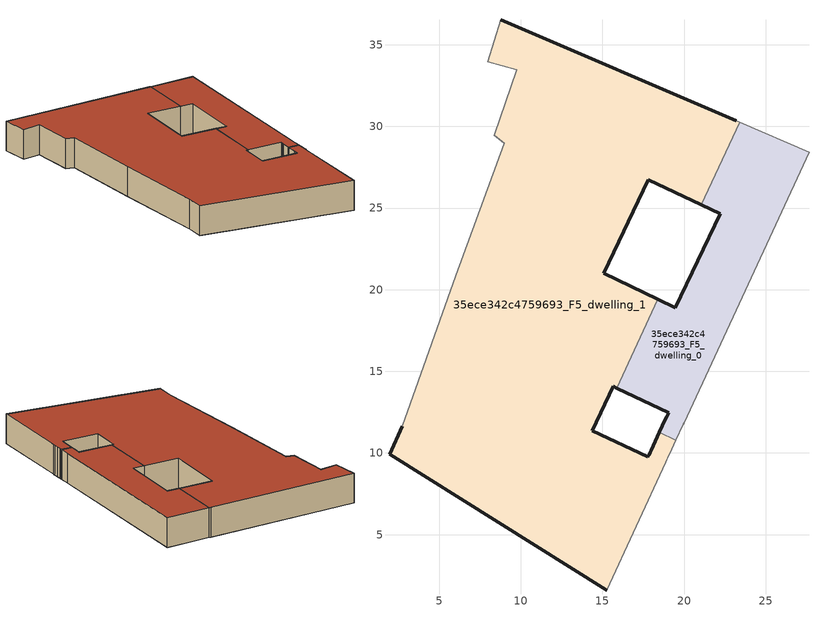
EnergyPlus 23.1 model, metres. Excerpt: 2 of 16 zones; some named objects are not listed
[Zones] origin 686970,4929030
35ece342c4759693_F5_dwelling_0
 floor to 35ece342c4759693_F4_dwelling_0 (EU_floor_Construction): 20,11.87 27.65,28.42 23.39,30.26 21.05,25.2 22.21,24.65 19.47,18.91 18.39,19.43 15.87,13.98 19.05,12.48 18.93,12.23 18.86,12.07 18.48,11.25 19.49,10.78 19.95,11.76 z15
 wall outside (EU_wall_Construction): 18.39,19.43 19.47,18.91 22.21,24.65 21.05,25.2 / 18.48,11.25 18.86,12.07 18.93,12.23 19.05,12.48 15.87,13.98 z15:18
 wall adiabatic (EU_wall_Construction): 23.39,30.26 27.65,28.42 20,11.87 19.95,11.76 19.49,10.78 z15:18
 wall to 35ece342c4759693_F5_dwelling_1 (EU_wall_Construction): 15.87,13.98 18.39,19.43 / 21.05,25.2 23.39,30.26 / 19.49,10.78 18.48,11.26 z15:18
 roof outside (EU_roof_Construction): 27.65,28.42 20,11.87 19.95,11.76 19.49,10.78 18.48,11.25 18.86,12.07 18.93,12.23 19.05,12.48 15.87,13.98 18.39,19.43 19.47,18.91 22.21,24.65 21.05,25.2 23.39,30.26 z18
35ece342c4759693_F5_dwelling_1
 floor to 35ece342c4759693_F4_dwelling_1 (EU_floor_Construction): 15.25,1.59 18.87,9.43 18.94,9.57 19,9.7 19.25,10.24 19.49,10.78 18.48,11.25 17.98,10.18 17.92,10.05 17.85,9.91 17.79,9.77 14.38,11.37 15.65,14.08 15.87,13.98 18.39,19.43 15.08,21.01 17.81,26.74 21.05,25.2 23.39,30.26 23.19,30.35 8.77,36.54 7.99,33.96 9.74,33.46 8.36,29.46 8.99,28.96 6.01,20.85 2.74,11.63 1.96,9.91 z15
 wall outside (EU_wall_Construction): 15.25,1.59 1.96,9.91 2.74,11.63 / 8.77,36.54 23.19,30.35 / 21.05,25.2 17.81,26.74 15.08,21.01 18.39,19.43 / 15.87,13.98 15.65,14.08 14.38,11.37 17.79,9.77 17.85,9.91 17.92,10.05 17.98,10.18 18.48,11.25 z15:18
 wall adiabatic (EU_wall_Construction): 19.49,10.78 19.37,10.51 19.25,10.24 19,9.7 18.94,9.57 18.87,9.43 15.25,1.59 / 2.74,11.63 6.01,20.85 8.99,28.96 8.36,29.46 9.74,33.46 7.99,33.96 8.77,36.54 / 23.19,30.35 23.39,30.26 z15:18
 roof outside (EU_roof_Construction): 23.19,30.35 23.39,30.26 21.05,25.2 17.81,26.74 15.08,21.01 18.39,19.43 15.87,13.98 15.65,14.08 14.38,11.37 17.79,9.77 17.85,9.91 17.92,10.05 17.98,10.18 18.48,11.25 19.49,10.78 19.25,10.24 19,9.7 18.94,9.57 18.87,9.43 15.25,1.59 1.96,9.91 2.74,11.63 6.01,20.85 8.99,28.96 8.36,29.46 9.74,33.46 7.99,33.96 8.77,36.54 z18
[Building]
EU S2 Campaign: North Axis=0; Terrain=City; Solar Distribution=FullExterior
[Site:Location]
Bologna: Latitude=44.5; Longitude=11.25; Time Zone=1; Elevation=37
[SizingPeriod:WeatherFileDays]
AnnualSizingPeriod: Begin Month=1; Begin Day of Month=1; End Month=12; End Day of Month=31; Day of Week for Start Day=Monday; Use Weather File Daylight Saving Period=No; Use Weather File Rain and Snow Indicators=No
[MATERIAL]
EU_InternalMass_Material: Roughness=MediumRough; Thickness=0.1; Conductivity=1; Density=1800; Specific Heat=900; Thermal Absorptance=0.9; Solar Absorptance=0.7; Visible Absorptance=0.7
[MATERIAL:NOMASS] Roughness=MediumRough; Thermal Absorptance=0.9; Solar Absorptance=0.7; Visible Absorptance=0.7
Name | Thermal Resistance
EU_wall_NoMass | 0.905828
EU_roof_NoMass | 0.37593
EU_floor_NoMass | 0.67114
[CONSTRUCTION]
EU_wall_Construction: EU_wall_NoMass
EU_roof_Construction: EU_roof_NoMass
EU_floor_Construction: EU_floor_NoMass
EU_InternalMass_Construction: EU_InternalMass_Material
[ZONE] Type=1; Multiplier=1; Ceiling Height=autocalculate; Floor Area=autocalculate; Part of Total Floor Area=Yes
Name | Volume
35ece342c4759693_F5_dwelling_0 | 231.387
35ece342c4759693_F5_dwelling_1 | 1082.19
[INTERNALMASS] Construction=EU_InternalMass_Construction
Name | Zone or ZoneList | Surface Area
35ece342c4759693_F5_dwelling_0_EU_InternalMass | 35ece342c4759693_F5_dwelling_0 | 77.1291
35ece342c4759693_F5_dwelling_1_EU_InternalMass | 35ece342c4759693_F5_dwelling_1 | 360.729
[OTHEREQUIPMENT] Fuel Type=Electricity; Design Level Calculation Method=Watts/Area; Power per Zone Floor Area=1; Fraction Latent=0; Fraction Radiant=0; Fraction Lost=0; Carbon Dioxide Generation Rate=0; EndUse Subcategory=EU_Step8_InternalGains
Name | Zone or ZoneList or Space or SpaceList | Schedule
EU_Step8_InternalGain_35ece342c4759693_F5_dwelling_0_f000 | 35ece342c4759693_F5_dwelling_0 | EU_Step8_GainSchedule_35ece342c4759693_F5_dwelling_0_f000
EU_Step8_InternalGain_35ece342c4759693_F5_dwelling_1_f000 | 35ece342c4759693_F5_dwelling_1 | EU_Step8_GainSchedule_35ece342c4759693_F5_dwelling_1_f000
[ZONEVENTILATION:DESIGNFLOWRATE] Schedule=EU_AlwaysOn; Design Flow Rate Calculation Method=AirChanges/Hour; Air Changes per Hour=0.73129; Ventilation Type=Natural; Fan Pressure Rise=0; Fan Total Efficiency=1; Constant Term Coefficient=1; Temperature Term Coefficient=0; Velocity Term Coefficient=0; Velocity Squared Term Coefficient=0; Minimum Indoor Temperature=-100; Maximum Indoor Temperature=100; Delta Temperature=-100; Minimum Outdoor Temperature=-100; Maximum Outdoor Temperature=100; Maximum Wind Speed=40
Name | Zone or ZoneList or Space or SpaceList
EU_ConstantAir_35ece342c4759693_F5_dwelling_0 | 35ece342c4759693_F5_dwelling_0
EU_ConstantAir_35ece342c4759693_F5_dwelling_1 | 35ece342c4759693_F5_dwelling_1
[HVACTEMPLATE:ZONE:IDEALLOADSAIRSYSTEM] System Availability Schedule=EU_AlwaysOn; Maximum Heating Supply Air Temperature=50; Minimum Cooling Supply Air Temperature=13; Maximum Heating Supply Air Humidity Ratio=0.0156; Minimum Cooling Supply Air Humidity Ratio=0.0077; Heating Limit=NoLimit; Cooling Limit=NoLimit; Heating Availability Schedule=EU_AlwaysOn; Cooling Availability Schedule=EU_CoolingOff; Dehumidification Control Type=ConstantSensibleHeatRatio; Cooling Sensible Heat Ratio=0.7; Dehumidification Setpoint=60; Humidification Control Type=None; Humidification Setpoint=30; Outdoor Air Method=None; Outdoor Air Flow Rate per Person=0.00944; Outdoor Air Flow Rate per Zone Floor Area=0; Outdoor Air Flow Rate per Zone=0; Demand Controlled Ventilation Type=None; Outdoor Air Economizer Type=NoEconomizer; Heat Recovery Type=None; Sensible Heat Recovery Effectiveness=0.7; Latent Heat Recovery Effectiveness=0.65
Name | Template Thermostat
35ece342c4759693_F5_dwelling_0 | EU_HeatOnly_35ece342c4759693_F5_dwelling_0
35ece342c4759693_F5_dwelling_1 | EU_HeatOnly_35ece342c4759693_F5_dwelling_1
[SIZING:ZONE] Zone Cooling Design Supply Air Temperature Input Method=SupplyAirTemperature; Zone Cooling Design Supply Air Temperature=13; Zone Heating Design Supply Air Temperature Input Method=SupplyAirTemperature; Zone Heating Design Supply Air Temperature=50; Zone Cooling Design Supply Air Humidity Ratio=0.008; Zone Heating Design Supply Air Humidity Ratio=0.008; Cooling Design Air Flow Method=DesignDay; Cooling Design Air Flow Rate=0; Cooling Minimum Air Flow per Zone Floor Area=0.000762; Cooling Minimum Air Flow=0; Cooling Minimum Air Flow Fraction=0.2; Heating Design Air Flow Method=DesignDay; Heating Design Air Flow Rate=0; Heating Maximum Air Flow per Zone Floor Area=0.002032; Heating Maximum Air Flow=0.141576; Heating Maximum Air Flow Fraction=0.3; Account for Dedicated Outdoor Air System=No; Dedicated Outdoor Air System Control Strategy=NeutralSupplyAir; Dedicated Outdoor Air Low Setpoint Temperature for Design=autosize; Dedicated Outdoor Air High Setpoint Temperature for Design=autosize; Zone Load Sizing Method=Sensible Load Only No Latent Load; Zone Latent Cooling Design Supply Air Humidity Ratio Input Method=HumidityRatioDifference; Zone Cooling Design Supply Air Humidity Ratio Difference=0.005; Zone Latent Heating Design Supply Air Humidity Ratio Input Method=HumidityRatioDifference; Zone Humidification Design Supply Air Humidity Ratio Difference=0.005
35ece342c4759693_F5_dwelling_0; 35ece342c4759693_F5_dwelling_1
[SCHEDULE:CONSTANT]
Name | Hourly Value
EU_AlwaysOn | 1
EU_CoolingOff | 0
[SCHEDULE:FILE] Column Number=1; Rows to Skip at Top=0; Number of Hours of Data=8760; Column Separator=Comma; Interpolate to Timestep=No; Minutes per Item=60; Adjust Schedule for Daylight Savings=Yes
Name | File
EU_Step8_GainSchedule_35ece342c4759693_F5_dwelling_0_f000 | ../../schedules/35ece342c4759693/35ece342c4759693_F5_dwelling_0_f000_gain.csv
EU_Step8_GainSchedule_35ece342c4759693_F5_dwelling_1_f000 | ../../schedules/35ece342c4759693/35ece342c4759693_F5_dwelling_1_f000_gain.csv
